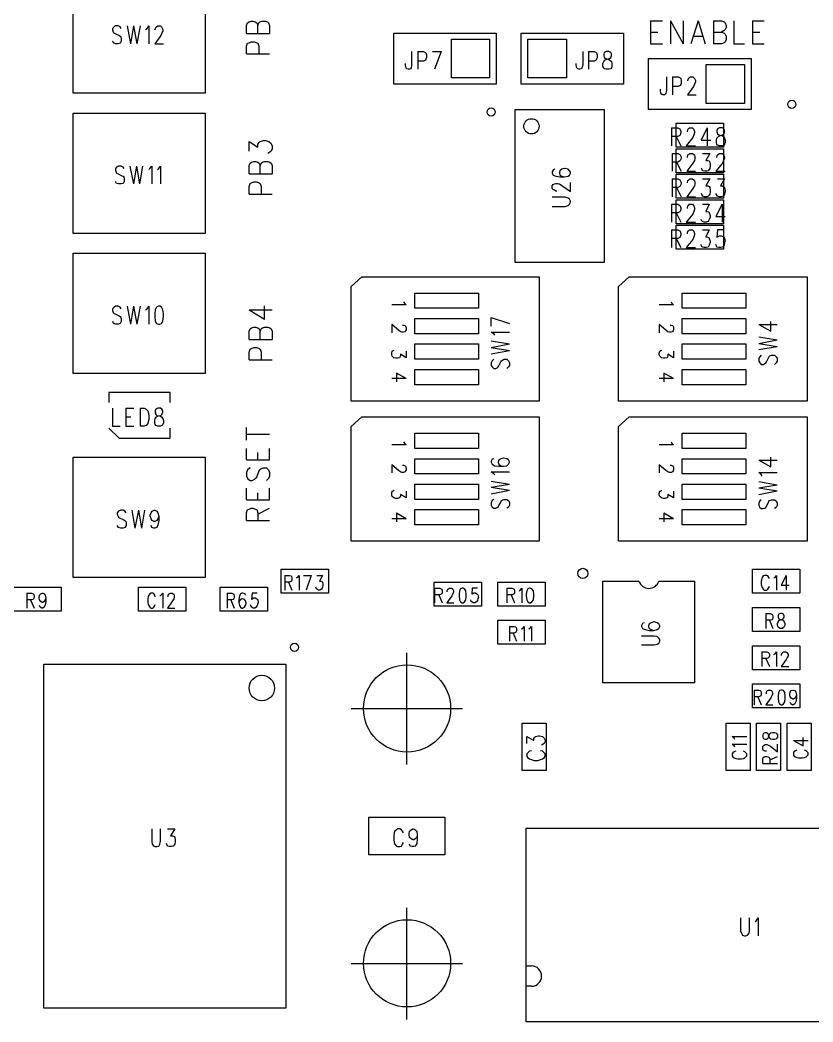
# Model space of a CAD drawing. Extents: x 11.9 to 28.1, y 10.8 to 21.2.
# Drawn here: x 19.888 to 21.444, y 17.176 to 19.142 of the extents above; entities that cross this region are included whole.
import ezdxf

# ---------------------------------------------------------------- set-up
doc = ezdxf.new("R2010")
doc.units = 0
doc.header["$MEASUREMENT"] = 0
doc.layers.add('LAYNR1', color=2, linetype='Continuous')

msp = doc.modelspace()

# ---------------------------------------------------------------- linework, layer by layer
at = {"layer": 'LAYNR1', "color": 7}
for points in [[(19.993, 18.998), (19.993, 19.234)], [(20.252, 19.234), (20.252, 18.998)], [(20.087, 19.125), (20.085, 19.128), (20.081, 19.13), (20.076, 19.13), (20.073, 19.128), (20.07, 19.125), (20.07, 19.122), (20.071, 19.118), (20.073, 19.116), (20.075, 19.115), (20.083, 19.111), (20.085, 19.11), (20.086, 19.108), (20.087, 19.105), (20.087, 19.1), (20.085, 19.096), (20.081, 19.095), (20.076, 19.095), (20.073, 19.096), (20.07, 19.1)], [(20.099, 19.13), (20.105, 19.095)], [(20.111, 19.13), (20.105, 19.095)], [(20.111, 19.13), (20.118, 19.095)], [(20.124, 19.13), (20.118, 19.095)], [(20.135, 19.123), (20.138, 19.125), (20.141, 19.13), (20.141, 19.095)], [(20.154, 19.122), (20.154, 19.123), (20.155, 19.127), (20.156, 19.128), (20.159, 19.13), (20.164, 19.13), (20.166, 19.128), (20.167, 19.127), (20.169, 19.123), (20.169, 19.12), (20.167, 19.116), (20.165, 19.111), (20.153, 19.095), (20.17, 19.095)], [(20.333, 19.131), (20.335, 19.136)], [(20.333, 19.115), (20.333, 19.131)], [(20.335, 19.136), (20.338, 19.138)], [(20.338, 19.138), (20.342, 19.139)], [(20.342, 19.139), (20.346, 19.139)], [(20.346, 19.139), (20.35, 19.138)], [(20.35, 19.138), (20.353, 19.136)], [(20.353, 19.136), (20.355, 19.131)], [(20.355, 19.131), (20.357, 19.136)], [(20.355, 19.115), (20.355, 19.131)], [(20.357, 19.136), (20.359, 19.138)], [(20.359, 19.138), (20.363, 19.139)], [(20.363, 19.139), (20.37, 19.139)], [(20.37, 19.139), (20.374, 19.138)], [(20.374, 19.138), (20.376, 19.136)], [(20.376, 19.136), (20.378, 19.131)], [(20.378, 19.131), (20.378, 19.115)], [(21.126, 19.14), (21.126, 19.095)], [(21.126, 19.14), (21.149, 19.14)], [(21.165, 19.14), (21.165, 19.095)], [(21.165, 19.14), (21.19, 19.095)], [(21.19, 19.14), (21.19, 19.095)], [(21.219, 19.14), (21.205, 19.095)], [(21.219, 19.14), (21.233, 19.095)], [(21.249, 19.14), (21.249, 19.095)], [(21.249, 19.14), (21.265, 19.14), (21.27, 19.138), (21.272, 19.136), (21.274, 19.131), (21.274, 19.127), (21.272, 19.123), (21.27, 19.121), (21.265, 19.118)], [(21.289, 19.14), (21.289, 19.095)], [(21.326, 19.14), (21.326, 19.095)], [(21.326, 19.14), (21.349, 19.14)], [(20.333, 19.115), (20.378, 19.115)], [(20.622, 19.016), (20.622, 19.116)], [(20.622, 19.116), (20.823, 19.116)], [(20.823, 19.116), (20.823, 19.016)], [(20.872, 19.116), (21.073, 19.116)], [(20.872, 19.016), (20.872, 19.116)], [(21.073, 19.116), (21.073, 19.016)], [(21.126, 19.118), (21.14, 19.118)], [(21.211, 19.11), (21.228, 19.11)], [(21.249, 19.118), (21.265, 19.118), (21.27, 19.116), (21.272, 19.114), (21.274, 19.11), (21.274, 19.103), (21.272, 19.099), (21.27, 19.097), (21.265, 19.095)], [(21.326, 19.118), (21.34, 19.118)], [(20.333, 19.09), (20.335, 19.096)], [(20.333, 19.075), (20.333, 19.09)], [(20.335, 19.096), (20.338, 19.097)], [(20.338, 19.097), (20.342, 19.099)], [(20.342, 19.099), (20.348, 19.099)], [(20.348, 19.099), (20.353, 19.097)], [(20.353, 19.097), (20.355, 19.096)], [(20.355, 19.096), (20.357, 19.09)], [(20.357, 19.09), (20.357, 19.075)], [(20.735, 19.028), (20.735, 19.104)], [(20.735, 19.104), (20.81, 19.104)], [(20.81, 19.104), (20.81, 19.028)], [(20.885, 19.104), (20.961, 19.104)], [(20.885, 19.028), (20.885, 19.104)], [(20.961, 19.104), (20.961, 19.028)], [(21.126, 19.095), (21.149, 19.095)], [(21.265, 19.095), (21.249, 19.095)], [(21.289, 19.095), (21.31, 19.095)], [(21.326, 19.095), (21.349, 19.095)], [(20.333, 19.075), (20.378, 19.075)], [(20.657, 19.08), (20.657, 19.053), (20.656, 19.048), (20.655, 19.046), (20.653, 19.045), (20.65, 19.045), (20.647, 19.046), (20.646, 19.048), (20.645, 19.053), (20.645, 19.056)], [(20.669, 19.08), (20.669, 19.045)], [(20.669, 19.08), (20.68, 19.08), (20.684, 19.078), (20.685, 19.077), (20.686, 19.073), (20.686, 19.068), (20.685, 19.065), (20.684, 19.063), (20.68, 19.061), (20.669, 19.061)], [(20.698, 19.08), (20.715, 19.08)], [(20.715, 19.08), (20.702, 19.045)], [(20.993, 19.08), (20.993, 19.053), (20.991, 19.048), (20.99, 19.046), (20.987, 19.045), (20.985, 19.045), (20.983, 19.046), (20.981, 19.048), (20.98, 19.053), (20.98, 19.056)], [(21.004, 19.08), (21.004, 19.045)], [(21.004, 19.08), (21.015, 19.08), (21.019, 19.078), (21.02, 19.077), (21.021, 19.073), (21.021, 19.068), (21.02, 19.065), (21.019, 19.063), (21.015, 19.061), (21.004, 19.061)], [(21.122, 18.966), (21.122, 19.066)], [(21.122, 19.066), (21.323, 19.066)], [(21.323, 19.066), (21.323, 18.966)], [(21.235, 18.978), (21.235, 19.054)], [(21.235, 19.054), (21.31, 19.054)], [(21.31, 19.054), (21.31, 18.978)], [(20.81, 19.028), (20.735, 19.028)], [(20.961, 19.028), (20.885, 19.028)], [(21.157, 19.03), (21.157, 19.003), (21.156, 18.998), (21.155, 18.996), (21.153, 18.995), (21.15, 18.995), (21.147, 18.996), (21.146, 18.998), (21.145, 19.003), (21.145, 19.006)], [(21.169, 19.03), (21.169, 18.995)], [(21.169, 19.03), (21.18, 19.03), (21.184, 19.028), (21.185, 19.027), (21.186, 19.023), (21.186, 19.018), (21.185, 19.015), (21.184, 19.013), (21.18, 19.011), (21.169, 19.011)], [(21.199, 19.022), (21.199, 19.023), (21.2, 19.027), (21.201, 19.028), (21.204, 19.03), (21.209, 19.03), (21.211, 19.028), (21.212, 19.027), (21.214, 19.023), (21.214, 19.02), (21.212, 19.016), (21.21, 19.011), (21.198, 18.995), (21.215, 18.995)], [(20.823, 19.016), (20.622, 19.016)], [(21.073, 19.016), (20.872, 19.016)], [(20.252, 18.998), (19.993, 18.998)], [(21.31, 18.978), (21.235, 18.978)], [(19.993, 18.723), (19.993, 18.959)], [(19.993, 18.959), (20.252, 18.959)], [(20.252, 18.959), (20.252, 18.723)], [(20.86, 18.666), (20.86, 18.966)], [(20.86, 18.966), (21.035, 18.966)], [(21.035, 18.966), (21.035, 18.666)], [(21.323, 18.966), (21.122, 18.966)], [(21.167, 18.93), (21.167, 18.895)], [(21.167, 18.93), (21.179, 18.93), (21.183, 18.928), (21.184, 18.927), (21.185, 18.923), (21.185, 18.92), (21.184, 18.916), (21.183, 18.915), (21.179, 18.913), (21.167, 18.913)], [(21.176, 18.892), (21.176, 18.939)], [(21.176, 18.939), (21.269, 18.939)], [(21.198, 18.922), (21.198, 18.923), (21.199, 18.927), (21.2, 18.928), (21.202, 18.93), (21.208, 18.93), (21.21, 18.928), (21.211, 18.927), (21.212, 18.923), (21.212, 18.92), (21.211, 18.916), (21.209, 18.911), (21.196, 18.895), (21.214, 18.895)], [(21.237, 18.93), (21.225, 18.906), (21.244, 18.906)], [(21.237, 18.93), (21.237, 18.895)], [(21.269, 18.939), (21.269, 18.892)], [(21.176, 18.913), (21.185, 18.895)], [(20.338, 18.884), (20.338, 18.903)], [(20.338, 18.903), (20.355, 18.892)], [(20.355, 18.898), (20.358, 18.901)], [(20.355, 18.892), (20.355, 18.898)], [(20.358, 18.901), (20.36, 18.903)], [(20.36, 18.903), (20.366, 18.905)], [(20.366, 18.905), (20.371, 18.905)], [(20.371, 18.905), (20.377, 18.903)], [(20.377, 18.903), (20.381, 18.899)], [(20.381, 18.899), (20.383, 18.894)], [(20.383, 18.889), (20.381, 18.884)], [(20.383, 18.894), (20.383, 18.889)], [(21.269, 18.892), (21.176, 18.892)], [(21.176, 18.889), (21.269, 18.889)], [(21.176, 18.842), (21.176, 18.889)], [(21.269, 18.889), (21.269, 18.842)], [(20.379, 18.882), (20.375, 18.88)], [(20.381, 18.884), (20.379, 18.882)], [(21.168, 18.88), (21.168, 18.845)], [(21.168, 18.88), (21.179, 18.88)], [(21.179, 18.88), (21.183, 18.878)], [(21.183, 18.878), (21.184, 18.877)], [(21.184, 18.877), (21.186, 18.873)], [(21.186, 18.87), (21.184, 18.866)], [(21.186, 18.873), (21.186, 18.87)], [(21.198, 18.873), (21.199, 18.877)], [(21.198, 18.872), (21.198, 18.873)], [(21.199, 18.877), (21.201, 18.878)], [(21.201, 18.878), (21.203, 18.88)], [(21.203, 18.88), (21.208, 18.88)], [(21.208, 18.88), (21.211, 18.878)], [(21.211, 18.878), (21.212, 18.877)], [(21.212, 18.877), (21.213, 18.873)], [(21.213, 18.87), (21.212, 18.866)], [(21.213, 18.873), (21.213, 18.87)], [(21.228, 18.88), (21.242, 18.88)], [(21.242, 18.88), (21.234, 18.866)], [(21.256, 18.873), (21.257, 18.877)], [(21.256, 18.872), (21.256, 18.873)], [(21.257, 18.877), (21.258, 18.878)], [(21.258, 18.878), (21.261, 18.88)], [(21.261, 18.88), (21.266, 18.88)], [(21.266, 18.88), (21.268, 18.878)], [(21.268, 18.878), (21.269, 18.877)], [(21.269, 18.877), (21.271, 18.873)], [(21.271, 18.87), (21.269, 18.866)], [(21.271, 18.873), (21.271, 18.87)], [(20.078, 18.853), (20.076, 18.85)], [(20.076, 18.85), (20.076, 18.847)], [(20.082, 18.855), (20.078, 18.853)], [(20.087, 18.855), (20.082, 18.855)], [(20.091, 18.853), (20.087, 18.855)], [(20.093, 18.85), (20.091, 18.853)], [(20.104, 18.855), (20.111, 18.82)], [(20.117, 18.855), (20.111, 18.82)], [(20.117, 18.855), (20.123, 18.82)], [(20.129, 18.855), (20.123, 18.82)], [(20.141, 18.848), (20.143, 18.85)], [(20.143, 18.85), (20.147, 18.855)], [(20.147, 18.855), (20.147, 18.82)], [(20.158, 18.848), (20.161, 18.85)], [(20.161, 18.85), (20.164, 18.855)], [(20.164, 18.855), (20.164, 18.82)], [(20.338, 18.856), (20.34, 18.861)], [(20.338, 18.84), (20.338, 18.856)], [(20.34, 18.861), (20.343, 18.863)], [(20.343, 18.863), (20.347, 18.864)], [(20.347, 18.864), (20.351, 18.864)], [(20.351, 18.864), (20.355, 18.863)], [(20.355, 18.863), (20.358, 18.861)], [(20.358, 18.861), (20.36, 18.856)], [(20.36, 18.856), (20.362, 18.861)], [(20.36, 18.84), (20.36, 18.856)], [(20.362, 18.861), (20.364, 18.863)], [(20.364, 18.863), (20.368, 18.864)], [(20.368, 18.864), (20.375, 18.864)], [(20.375, 18.864), (20.379, 18.863)], [(20.379, 18.863), (20.381, 18.861)], [(20.381, 18.861), (20.383, 18.856)], [(20.383, 18.856), (20.383, 18.84)], [(20.938, 18.849), (20.935, 18.847), (20.933, 18.844), (20.933, 18.841), (20.935, 18.837), (20.94, 18.835), (20.948, 18.834), (20.957, 18.834), (20.964, 18.835), (20.967, 18.837), (20.969, 18.841), (20.969, 18.843), (20.967, 18.846), (20.964, 18.849), (20.958, 18.85), (20.957, 18.85), (20.952, 18.849), (20.948, 18.846), (20.947, 18.843), (20.947, 18.841), (20.948, 18.837), (20.952, 18.835), (20.957, 18.834)], [(21.179, 18.863), (21.168, 18.863)], [(21.177, 18.863), (21.186, 18.845)], [(21.183, 18.865), (21.179, 18.863)], [(21.184, 18.866), (21.183, 18.865)], [(21.209, 18.861), (21.197, 18.845)], [(21.212, 18.866), (21.209, 18.861)], [(21.227, 18.848), (21.226, 18.851)], [(21.234, 18.866), (21.238, 18.866)], [(21.238, 18.866), (21.241, 18.865)], [(21.242, 18.85), (21.239, 18.846)], [(21.241, 18.865), (21.242, 18.863)], [(21.242, 18.863), (21.243, 18.858)], [(21.243, 18.855), (21.242, 18.85)], [(21.243, 18.858), (21.243, 18.855)], [(21.267, 18.861), (21.254, 18.845)], [(21.269, 18.866), (21.267, 18.861)], [(20.076, 18.847), (20.077, 18.843)], [(20.077, 18.843), (20.078, 18.841)], [(20.078, 18.841), (20.081, 18.84)], [(20.081, 18.84), (20.088, 18.836)], [(20.088, 18.836), (20.091, 18.835)], [(20.091, 18.835), (20.092, 18.833)], [(20.092, 18.833), (20.093, 18.83)], [(20.093, 18.83), (20.093, 18.825)], [(20.338, 18.84), (20.383, 18.84)], [(21.168, 18.83), (21.168, 18.795)], [(21.168, 18.83), (21.179, 18.83)], [(21.269, 18.842), (21.176, 18.842)], [(21.176, 18.839), (21.269, 18.839)], [(21.176, 18.792), (21.176, 18.839)], [(21.179, 18.83), (21.183, 18.828)], [(21.197, 18.845), (21.214, 18.845)], [(21.201, 18.828), (21.203, 18.83)], [(21.203, 18.83), (21.208, 18.83)], [(21.208, 18.83), (21.211, 18.828)], [(21.228, 18.846), (21.227, 18.848)], [(21.232, 18.845), (21.228, 18.846)], [(21.228, 18.83), (21.242, 18.83)], [(21.236, 18.845), (21.232, 18.845)], [(21.242, 18.83), (21.234, 18.816)], [(21.239, 18.846), (21.236, 18.845)], [(21.254, 18.845), (21.272, 18.845)], [(21.257, 18.83), (21.271, 18.83)], [(21.271, 18.83), (21.263, 18.816)], [(21.269, 18.839), (21.269, 18.792)], [(20.078, 18.821), (20.076, 18.825)], [(20.082, 18.82), (20.078, 18.821)], [(20.087, 18.82), (20.082, 18.82)], [(20.091, 18.821), (20.087, 18.82)], [(20.093, 18.825), (20.091, 18.821)], [(20.338, 18.815), (20.34, 18.821)], [(20.338, 18.8), (20.338, 18.815)], [(20.34, 18.821), (20.343, 18.822)], [(20.343, 18.822), (20.347, 18.824)], [(20.347, 18.824), (20.353, 18.824)], [(20.353, 18.824), (20.358, 18.822)], [(20.358, 18.822), (20.36, 18.821)], [(20.36, 18.821), (20.362, 18.815)], [(20.362, 18.815), (20.362, 18.8)], [(20.942, 18.806), (20.94, 18.806), (20.937, 18.808), (20.935, 18.809), (20.933, 18.811), (20.933, 18.816), (20.935, 18.819), (20.937, 18.82), (20.94, 18.821), (20.943, 18.821), (20.947, 18.82), (20.952, 18.817), (20.969, 18.805), (20.969, 18.823)], [(21.179, 18.813), (21.168, 18.813)], [(21.177, 18.813), (21.186, 18.795)], [(21.183, 18.815), (21.179, 18.813)], [(21.183, 18.828), (21.184, 18.827)], [(21.184, 18.816), (21.183, 18.815)], [(21.184, 18.827), (21.186, 18.823)], [(21.186, 18.82), (21.184, 18.816)], [(21.186, 18.823), (21.186, 18.82)], [(21.209, 18.811), (21.197, 18.795)], [(21.198, 18.823), (21.199, 18.827)], [(21.198, 18.822), (21.198, 18.823)], [(21.199, 18.827), (21.201, 18.828)], [(21.212, 18.816), (21.209, 18.811)], [(21.211, 18.828), (21.212, 18.827)], [(21.212, 18.827), (21.213, 18.823)], [(21.213, 18.82), (21.212, 18.816)], [(21.213, 18.823), (21.213, 18.82)], [(21.234, 18.816), (21.238, 18.816)], [(21.238, 18.816), (21.241, 18.815)], [(21.241, 18.815), (21.242, 18.813)], [(21.242, 18.813), (21.243, 18.808)], [(21.263, 18.816), (21.267, 18.816)], [(21.267, 18.816), (21.269, 18.815)], [(21.269, 18.815), (21.271, 18.813)], [(21.271, 18.813), (21.272, 18.808)], [(20.338, 18.8), (20.383, 18.8)], [(20.933, 18.776), (20.958, 18.776), (20.964, 18.778), (20.967, 18.78), (20.969, 18.784), (20.969, 18.786), (20.967, 18.79), (20.964, 18.792), (20.958, 18.794), (20.933, 18.794)], [(21.269, 18.792), (21.176, 18.792)], [(21.197, 18.795), (21.214, 18.795)], [(21.227, 18.798), (21.226, 18.801)], [(21.228, 18.796), (21.227, 18.798)], [(21.232, 18.795), (21.228, 18.796)], [(21.236, 18.795), (21.232, 18.795)], [(21.239, 18.796), (21.236, 18.795)], [(21.242, 18.8), (21.239, 18.796)], [(21.243, 18.805), (21.242, 18.8)], [(21.243, 18.808), (21.243, 18.805)], [(21.256, 18.798), (21.254, 18.801)], [(21.257, 18.796), (21.256, 18.798)], [(21.261, 18.795), (21.257, 18.796)], [(21.264, 18.795), (21.261, 18.795)], [(21.268, 18.796), (21.264, 18.795)], [(21.271, 18.8), (21.268, 18.796)], [(21.272, 18.805), (21.271, 18.8)], [(21.272, 18.808), (21.272, 18.805)], [(21.167, 18.78), (21.167, 18.745)], [(21.167, 18.78), (21.179, 18.78), (21.183, 18.778), (21.184, 18.777), (21.185, 18.773), (21.185, 18.77), (21.184, 18.766), (21.183, 18.765), (21.179, 18.763), (21.167, 18.763)], [(21.176, 18.789), (21.269, 18.789)], [(21.176, 18.742), (21.176, 18.789)], [(21.198, 18.772), (21.198, 18.773), (21.199, 18.777), (21.2, 18.778), (21.202, 18.78), (21.208, 18.78), (21.21, 18.778), (21.211, 18.777), (21.212, 18.773), (21.212, 18.77), (21.211, 18.766), (21.209, 18.761), (21.196, 18.745), (21.214, 18.745)], [(21.228, 18.78), (21.241, 18.78), (21.234, 18.766), (21.237, 18.766), (21.24, 18.765), (21.241, 18.763), (21.243, 18.758), (21.243, 18.755), (21.241, 18.75), (21.239, 18.746), (21.235, 18.745), (21.231, 18.745), (21.228, 18.746), (21.226, 18.748), (21.225, 18.751)], [(21.266, 18.78), (21.254, 18.756), (21.272, 18.756)], [(21.266, 18.78), (21.266, 18.745)], [(21.269, 18.789), (21.269, 18.742)], [(21.176, 18.763), (21.185, 18.745)], [(21.269, 18.742), (21.176, 18.742)], [(21.176, 18.739), (21.269, 18.739)], [(21.176, 18.692), (21.176, 18.739)], [(21.269, 18.739), (21.269, 18.692)], [(20.252, 18.723), (19.993, 18.723)], [(21.167, 18.73), (21.167, 18.695)], [(21.167, 18.73), (21.179, 18.73), (21.183, 18.728), (21.184, 18.727), (21.185, 18.723), (21.185, 18.72), (21.184, 18.716), (21.183, 18.715), (21.179, 18.713), (21.167, 18.713)], [(21.176, 18.713), (21.185, 18.695)], [(21.198, 18.722), (21.198, 18.723), (21.199, 18.727), (21.2, 18.728), (21.202, 18.73), (21.208, 18.73), (21.21, 18.728), (21.211, 18.727), (21.212, 18.723), (21.212, 18.72), (21.211, 18.716), (21.209, 18.711), (21.196, 18.695), (21.214, 18.695)], [(21.228, 18.73), (21.241, 18.73), (21.234, 18.716), (21.237, 18.716), (21.24, 18.715), (21.241, 18.713), (21.243, 18.708), (21.243, 18.705), (21.241, 18.7), (21.239, 18.696), (21.235, 18.695), (21.231, 18.695), (21.228, 18.696), (21.226, 18.698), (21.225, 18.701)], [(21.27, 18.73), (21.257, 18.73), (21.256, 18.715), (21.257, 18.716), (21.261, 18.718), (21.265, 18.718), (21.269, 18.716), (21.271, 18.713), (21.272, 18.708), (21.271, 18.705), (21.27, 18.7), (21.267, 18.696), (21.264, 18.695), (21.26, 18.695), (21.256, 18.696), (21.255, 18.698), (21.254, 18.701)], [(21.269, 18.692), (21.176, 18.692)], [(19.993, 18.448), (19.993, 18.684)], [(19.993, 18.684), (20.252, 18.684)], [(20.252, 18.684), (20.252, 18.448)], [(21.035, 18.666), (20.86, 18.666)], [(20.538, 18.619), (20.559, 18.638)], [(20.559, 18.638), (20.907, 18.638)], [(20.907, 18.638), (20.907, 18.394)], [(21.063, 18.619), (21.084, 18.638)], [(21.084, 18.638), (21.433, 18.638)], [(21.433, 18.638), (21.433, 18.394)], [(20.538, 18.394), (20.538, 18.619)], [(21.063, 18.394), (21.063, 18.619)], [(20.663, 18.576), (20.663, 18.606)], [(20.663, 18.606), (20.788, 18.606)], [(20.788, 18.606), (20.788, 18.576)], [(21.188, 18.576), (21.188, 18.606)], [(21.188, 18.606), (21.313, 18.606)], [(21.313, 18.606), (21.313, 18.576)], [(20.087, 18.575), (20.085, 18.578), (20.081, 18.58), (20.076, 18.58), (20.073, 18.578), (20.07, 18.575), (20.07, 18.572), (20.071, 18.568), (20.073, 18.566), (20.075, 18.565), (20.083, 18.561), (20.085, 18.56), (20.086, 18.558), (20.087, 18.555), (20.087, 18.55), (20.085, 18.546), (20.081, 18.545), (20.076, 18.545), (20.073, 18.546), (20.07, 18.55)], [(20.099, 18.58), (20.105, 18.545)], [(20.111, 18.58), (20.105, 18.545)], [(20.111, 18.58), (20.118, 18.545)], [(20.124, 18.58), (20.118, 18.545)], [(20.135, 18.573), (20.138, 18.575), (20.141, 18.58), (20.141, 18.545)], [(20.368, 18.555), (20.368, 18.581)], [(20.641, 18.589), (20.642, 18.587), (20.646, 18.583), (20.618, 18.583)], [(20.788, 18.576), (20.663, 18.576)], [(21.166, 18.589), (21.167, 18.587), (21.171, 18.583), (21.143, 18.583)], [(21.313, 18.576), (21.188, 18.576)], [(20.338, 18.573), (20.368, 18.555)], [(20.338, 18.573), (20.383, 18.573)], [(20.663, 18.526), (20.663, 18.556)], [(20.663, 18.556), (20.788, 18.556)], [(20.788, 18.556), (20.788, 18.526)], [(20.813, 18.558), (20.849, 18.546)], [(20.813, 18.541), (20.813, 18.558)], [(21.188, 18.526), (21.188, 18.556)], [(21.188, 18.556), (21.313, 18.556)], [(21.313, 18.556), (21.313, 18.526)], [(20.338, 18.531), (20.34, 18.536)], [(20.34, 18.536), (20.343, 18.538)], [(20.343, 18.538), (20.347, 18.539)], [(20.347, 18.539), (20.351, 18.539)], [(20.351, 18.539), (20.355, 18.538)], [(20.355, 18.538), (20.358, 18.536)], [(20.358, 18.536), (20.36, 18.531)], [(20.36, 18.531), (20.362, 18.536)], [(20.362, 18.536), (20.364, 18.538)], [(20.364, 18.538), (20.368, 18.539)], [(20.368, 18.539), (20.375, 18.539)], [(20.375, 18.539), (20.379, 18.538)], [(20.379, 18.538), (20.381, 18.536)], [(20.381, 18.536), (20.383, 18.531)], [(20.645, 18.532), (20.644, 18.53), (20.641, 18.529), (20.638, 18.529), (20.635, 18.53), (20.631, 18.533), (20.618, 18.544)], [(20.618, 18.544), (20.618, 18.528)], [(20.639, 18.543), (20.641, 18.543), (20.644, 18.542), (20.645, 18.541)], [(20.645, 18.541), (20.646, 18.538), (20.646, 18.534), (20.645, 18.532)], [(21.17, 18.532), (21.169, 18.53), (21.166, 18.529), (21.163, 18.529), (21.16, 18.53), (21.156, 18.533), (21.143, 18.544)], [(21.143, 18.544), (21.143, 18.528)], [(21.164, 18.543), (21.166, 18.543), (21.169, 18.542), (21.17, 18.541)], [(21.17, 18.541), (21.171, 18.538), (21.171, 18.534), (21.17, 18.532)], [(21.338, 18.544), (21.362, 18.531), (21.362, 18.55)], [(21.338, 18.544), (21.374, 18.544)], [(20.338, 18.515), (20.338, 18.531)], [(20.36, 18.515), (20.36, 18.531)], [(20.383, 18.531), (20.383, 18.515)], [(20.788, 18.526), (20.663, 18.526)], [(20.82, 18.523), (20.818, 18.526), (20.813, 18.529), (20.849, 18.529)], [(21.313, 18.526), (21.188, 18.526)], [(21.338, 18.52), (21.374, 18.514)], [(20.338, 18.515), (20.383, 18.515)], [(20.338, 18.49), (20.34, 18.496)], [(20.34, 18.496), (20.343, 18.497)], [(20.343, 18.497), (20.347, 18.499)], [(20.347, 18.499), (20.353, 18.499)], [(20.353, 18.499), (20.358, 18.497)], [(20.358, 18.497), (20.36, 18.496)], [(20.36, 18.496), (20.362, 18.49)], [(20.663, 18.476), (20.663, 18.506)], [(20.663, 18.506), (20.788, 18.506)], [(20.788, 18.506), (20.788, 18.476)], [(20.813, 18.512), (20.849, 18.506)], [(20.813, 18.499), (20.849, 18.506)], [(20.813, 18.499), (20.849, 18.493)], [(21.188, 18.476), (21.188, 18.506)], [(21.188, 18.506), (21.313, 18.506)], [(21.313, 18.506), (21.313, 18.476)], [(21.338, 18.507), (21.374, 18.514)], [(21.338, 18.507), (21.374, 18.501)], [(21.338, 18.495), (21.374, 18.501)], [(20.338, 18.475), (20.338, 18.49)], [(20.362, 18.49), (20.362, 18.475)], [(20.619, 18.482), (20.618, 18.485), (20.618, 18.488), (20.619, 18.492), (20.621, 18.493), (20.623, 18.494)], [(20.634, 18.48), (20.633, 18.479), (20.629, 18.478), (20.626, 18.478), (20.622, 18.479), (20.619, 18.482)], [(20.646, 18.492), (20.646, 18.479), (20.635, 18.486), (20.635, 18.483), (20.634, 18.48)], [(20.788, 18.476), (20.663, 18.476)], [(20.813, 18.487), (20.849, 18.493)], [(20.818, 18.476), (20.815, 18.473), (20.813, 18.469), (20.813, 18.464), (20.815, 18.461), (20.818, 18.458), (20.822, 18.458), (20.825, 18.459), (20.827, 18.461), (20.828, 18.463), (20.832, 18.471), (20.833, 18.473), (20.835, 18.474), (20.838, 18.476), (20.844, 18.476), (20.847, 18.473), (20.849, 18.469), (20.849, 18.464), (20.847, 18.461), (20.844, 18.458)], [(21.144, 18.482), (21.143, 18.485), (21.143, 18.488), (21.144, 18.492), (21.146, 18.493), (21.148, 18.494)], [(21.159, 18.48), (21.158, 18.479), (21.154, 18.478), (21.151, 18.478), (21.147, 18.479), (21.144, 18.482)], [(21.171, 18.492), (21.171, 18.479), (21.16, 18.486), (21.16, 18.483), (21.159, 18.48)], [(21.313, 18.476), (21.188, 18.476)], [(21.343, 18.484), (21.34, 18.481), (21.338, 18.478), (21.338, 18.472), (21.34, 18.469), (21.343, 18.466), (21.347, 18.466), (21.35, 18.468), (21.352, 18.469), (21.353, 18.471), (21.357, 18.479), (21.358, 18.481), (21.36, 18.483), (21.363, 18.484), (21.369, 18.484), (21.372, 18.481), (21.374, 18.478), (21.374, 18.472), (21.372, 18.469), (21.369, 18.466)], [(20.338, 18.475), (20.383, 18.475)], [(20.252, 18.448), (19.993, 18.448)], [(20.646, 18.438), (20.618, 18.438)], [(20.646, 18.438), (20.627, 18.449)], [(20.627, 18.449), (20.627, 18.432)], [(20.663, 18.426), (20.663, 18.456)], [(20.663, 18.456), (20.788, 18.456)], [(20.788, 18.456), (20.788, 18.426)], [(21.171, 18.438), (21.143, 18.438)], [(21.171, 18.438), (21.152, 18.449)], [(21.152, 18.449), (21.152, 18.432)], [(21.188, 18.426), (21.188, 18.456)], [(21.188, 18.456), (21.313, 18.456)], [(21.313, 18.456), (21.313, 18.426)], [(20.788, 18.426), (20.663, 18.426)], [(21.313, 18.426), (21.188, 18.426)], [(20.183, 18.411), (20.063, 18.411)], [(20.063, 18.411), (20.063, 18.391)], [(20.183, 18.391), (20.183, 18.411)], [(20.07, 18.38), (20.07, 18.345), (20.085, 18.345)], [(20.096, 18.38), (20.096, 18.345)], [(20.096, 18.38), (20.112, 18.38)], [(20.124, 18.38), (20.124, 18.345)], [(20.124, 18.38), (20.132, 18.38), (20.136, 18.378), (20.139, 18.375), (20.14, 18.372), (20.141, 18.366), (20.141, 18.358), (20.14, 18.353), (20.139, 18.35), (20.136, 18.346), (20.132, 18.345), (20.124, 18.345)], [(20.907, 18.394), (20.538, 18.394)], [(21.433, 18.394), (21.063, 18.394)], [(20.096, 18.363), (20.106, 18.363)], [(20.538, 18.344), (20.559, 18.363)], [(20.559, 18.363), (20.907, 18.363)], [(20.907, 18.363), (20.907, 18.119)], [(21.063, 18.344), (21.084, 18.363)], [(21.084, 18.363), (21.433, 18.363)], [(21.433, 18.363), (21.433, 18.119)], [(20.063, 18.341), (20.083, 18.321)], [(20.096, 18.345), (20.112, 18.345)], [(20.183, 18.321), (20.183, 18.341)], [(20.333, 18.317), (20.333, 18.342)], [(20.538, 18.119), (20.538, 18.344)], [(21.063, 18.119), (21.063, 18.344)], [(20.083, 18.321), (20.183, 18.321)], [(20.333, 18.329), (20.378, 18.329)], [(20.663, 18.301), (20.663, 18.331)], [(20.663, 18.331), (20.788, 18.331)], [(20.788, 18.331), (20.788, 18.301)], [(21.188, 18.301), (21.188, 18.331)], [(21.188, 18.331), (21.313, 18.331)], [(21.313, 18.331), (21.313, 18.301)], [(20.333, 18.279), (20.333, 18.301)], [(20.378, 18.279), (20.378, 18.301)], [(20.641, 18.314), (20.642, 18.312), (20.646, 18.308), (20.618, 18.308)], [(20.788, 18.301), (20.663, 18.301)], [(21.166, 18.314), (21.167, 18.312), (21.171, 18.308), (21.143, 18.308)], [(21.313, 18.301), (21.188, 18.301)], [(19.993, 18.284), (20.252, 18.284)], [(19.993, 18.048), (19.993, 18.284)], [(20.252, 18.284), (20.252, 18.048)], [(20.355, 18.279), (20.355, 18.293)], [(20.663, 18.251), (20.663, 18.281)], [(20.663, 18.281), (20.788, 18.281)], [(20.788, 18.281), (20.788, 18.251)], [(20.818, 18.281), (20.815, 18.28), (20.813, 18.276), (20.813, 18.274), (20.815, 18.27), (20.82, 18.267), (20.828, 18.266), (20.837, 18.266), (20.844, 18.267), (20.847, 18.27), (20.849, 18.274), (20.849, 18.275), (20.847, 18.279), (20.844, 18.281), (20.838, 18.282), (20.837, 18.282), (20.832, 18.281), (20.828, 18.279), (20.827, 18.275), (20.827, 18.274), (20.828, 18.27), (20.832, 18.267), (20.837, 18.266)], [(21.188, 18.251), (21.188, 18.281)], [(21.188, 18.281), (21.313, 18.281)], [(21.313, 18.281), (21.313, 18.251)], [(21.338, 18.278), (21.362, 18.265), (21.362, 18.284)], [(20.333, 18.279), (20.378, 18.279)], [(20.34, 18.263), (20.335, 18.259)], [(20.359, 18.259), (20.361, 18.261)], [(20.361, 18.261), (20.366, 18.263)], [(20.366, 18.263), (20.372, 18.263)], [(20.372, 18.263), (20.376, 18.259)], [(20.645, 18.257), (20.644, 18.255), (20.641, 18.254), (20.638, 18.254), (20.635, 18.255), (20.631, 18.258), (20.618, 18.269)], [(20.618, 18.269), (20.618, 18.253)], [(20.639, 18.268), (20.641, 18.268), (20.644, 18.267), (20.645, 18.266)], [(20.645, 18.266), (20.646, 18.263), (20.646, 18.259), (20.645, 18.257)], [(21.17, 18.257), (21.169, 18.255), (21.166, 18.254), (21.163, 18.254), (21.16, 18.255), (21.156, 18.258), (21.143, 18.269)], [(21.143, 18.269), (21.143, 18.253)], [(21.164, 18.268), (21.166, 18.268), (21.169, 18.267), (21.17, 18.266)], [(21.17, 18.266), (21.171, 18.263), (21.171, 18.259), (21.17, 18.257)], [(21.338, 18.278), (21.374, 18.278)], [(20.335, 18.259), (20.333, 18.254)], [(20.333, 18.254), (20.333, 18.247)], [(20.333, 18.247), (20.335, 18.242)], [(20.335, 18.242), (20.34, 18.238)], [(20.344, 18.238), (20.348, 18.24)], [(20.348, 18.24), (20.35, 18.242)], [(20.35, 18.242), (20.353, 18.245)], [(20.353, 18.245), (20.357, 18.256)], [(20.357, 18.256), (20.359, 18.259)], [(20.376, 18.242), (20.372, 18.238)], [(20.376, 18.259), (20.378, 18.254)], [(20.378, 18.247), (20.376, 18.242)], [(20.378, 18.254), (20.378, 18.247)], [(20.788, 18.251), (20.663, 18.251)], [(20.82, 18.249), (20.818, 18.251), (20.813, 18.255), (20.849, 18.255)], [(21.313, 18.251), (21.188, 18.251)], [(21.345, 18.247), (21.343, 18.25), (21.338, 18.254), (21.374, 18.254)], [(20.333, 18.2), (20.333, 18.223)], [(20.34, 18.238), (20.344, 18.238)], [(20.378, 18.2), (20.378, 18.223)], [(20.663, 18.201), (20.663, 18.231)], [(20.663, 18.231), (20.788, 18.231)], [(20.788, 18.231), (20.788, 18.201)], [(20.813, 18.237), (20.849, 18.231)], [(20.813, 18.225), (20.849, 18.231)], [(20.813, 18.225), (20.849, 18.219)], [(21.188, 18.201), (21.188, 18.231)], [(21.188, 18.231), (21.313, 18.231)], [(21.313, 18.231), (21.313, 18.201)], [(21.338, 18.236), (21.374, 18.23)], [(21.338, 18.224), (21.374, 18.23)], [(21.338, 18.224), (21.374, 18.218)], [(20.355, 18.2), (20.355, 18.214)], [(20.619, 18.207), (20.618, 18.21), (20.618, 18.213), (20.619, 18.217), (20.621, 18.218), (20.623, 18.219)], [(20.634, 18.205), (20.633, 18.204), (20.629, 18.203), (20.626, 18.203), (20.622, 18.204), (20.619, 18.207)], [(20.646, 18.217), (20.646, 18.204), (20.635, 18.211), (20.635, 18.208), (20.634, 18.205)], [(20.788, 18.201), (20.663, 18.201)], [(20.813, 18.212), (20.849, 18.219)], [(20.818, 18.201), (20.815, 18.199), (20.813, 18.195), (20.813, 18.19), (20.815, 18.186), (20.818, 18.184), (20.822, 18.184), (20.825, 18.185), (20.827, 18.186), (20.828, 18.189), (20.832, 18.196), (20.833, 18.199), (20.835, 18.2), (20.838, 18.201), (20.844, 18.201), (20.847, 18.199), (20.849, 18.195), (20.849, 18.19), (20.847, 18.186), (20.844, 18.184)], [(21.144, 18.207), (21.143, 18.21), (21.143, 18.213), (21.144, 18.217), (21.146, 18.218), (21.148, 18.219)], [(21.159, 18.205), (21.158, 18.204), (21.154, 18.203), (21.151, 18.203), (21.147, 18.204), (21.144, 18.207)], [(21.171, 18.217), (21.171, 18.204), (21.16, 18.211), (21.16, 18.208), (21.159, 18.205)], [(21.313, 18.201), (21.188, 18.201)], [(21.338, 18.211), (21.374, 18.218)], [(20.333, 18.2), (20.378, 18.2)], [(20.333, 18.175), (20.335, 18.181)], [(20.335, 18.181), (20.338, 18.182)], [(20.338, 18.182), (20.342, 18.184)], [(20.342, 18.184), (20.346, 18.184)], [(20.346, 18.184), (20.35, 18.182)], [(20.35, 18.182), (20.353, 18.181)], [(20.353, 18.181), (20.355, 18.175)], [(20.355, 18.172), (20.378, 18.184)], [(20.663, 18.151), (20.663, 18.181)], [(20.663, 18.181), (20.788, 18.181)], [(20.788, 18.181), (20.788, 18.151)], [(21.188, 18.151), (21.188, 18.181)], [(21.188, 18.181), (21.313, 18.181)], [(21.313, 18.181), (21.313, 18.151)], [(21.343, 18.2), (21.34, 18.198), (21.338, 18.194), (21.338, 18.189), (21.34, 18.185), (21.343, 18.183), (21.347, 18.183), (21.35, 18.184), (21.352, 18.185), (21.353, 18.188), (21.357, 18.195), (21.358, 18.198), (21.36, 18.199), (21.363, 18.2), (21.369, 18.2), (21.372, 18.198), (21.374, 18.194), (21.374, 18.189), (21.372, 18.185), (21.369, 18.183)], [(20.082, 18.178), (20.079, 18.175)], [(20.079, 18.175), (20.079, 18.172)], [(20.079, 18.172), (20.081, 18.168)], [(20.081, 18.168), (20.082, 18.166)], [(20.086, 18.18), (20.082, 18.178)], [(20.082, 18.166), (20.084, 18.165)], [(20.084, 18.165), (20.092, 18.161)], [(20.091, 18.18), (20.086, 18.18)], [(20.094, 18.178), (20.091, 18.18)], [(20.097, 18.175), (20.094, 18.178)], [(20.108, 18.18), (20.114, 18.145)], [(20.121, 18.18), (20.114, 18.145)], [(20.121, 18.18), (20.127, 18.145)], [(20.133, 18.18), (20.127, 18.145)], [(20.144, 18.17), (20.146, 18.175)], [(20.144, 18.168), (20.144, 18.17)], [(20.146, 18.163), (20.144, 18.168)], [(20.146, 18.175), (20.148, 18.178)], [(20.148, 18.16), (20.146, 18.163)], [(20.148, 18.178), (20.152, 18.18)], [(20.152, 18.18), (20.153, 18.18)], [(20.153, 18.18), (20.157, 18.178)], [(20.157, 18.178), (20.159, 18.175)], [(20.159, 18.163), (20.157, 18.16)], [(20.159, 18.175), (20.161, 18.168)], [(20.161, 18.168), (20.159, 18.163)], [(20.161, 18.168), (20.161, 18.16)], [(20.333, 18.16), (20.333, 18.175)], [(20.355, 18.175), (20.355, 18.16)], [(20.646, 18.163), (20.618, 18.163)], [(20.646, 18.163), (20.627, 18.174)], [(20.627, 18.174), (20.627, 18.157)], [(21.171, 18.163), (21.143, 18.163)], [(21.171, 18.163), (21.152, 18.174)], [(21.152, 18.174), (21.152, 18.157)], [(20.082, 18.146), (20.079, 18.15)], [(20.086, 18.145), (20.082, 18.146)], [(20.091, 18.145), (20.086, 18.145)], [(20.094, 18.146), (20.091, 18.145)], [(20.092, 18.161), (20.094, 18.16)], [(20.094, 18.16), (20.096, 18.158)], [(20.097, 18.15), (20.094, 18.146)], [(20.096, 18.158), (20.097, 18.155)], [(20.097, 18.155), (20.097, 18.15)], [(20.147, 18.146), (20.146, 18.15)], [(20.151, 18.145), (20.147, 18.146)], [(20.152, 18.158), (20.148, 18.16)], [(20.153, 18.145), (20.151, 18.145)], [(20.153, 18.158), (20.152, 18.158)], [(20.157, 18.16), (20.153, 18.158)], [(20.157, 18.146), (20.153, 18.145)], [(20.159, 18.151), (20.157, 18.146)], [(20.161, 18.16), (20.159, 18.151)], [(20.333, 18.16), (20.378, 18.16)], [(20.788, 18.151), (20.663, 18.151)], [(21.313, 18.151), (21.188, 18.151)], [(20.907, 18.119), (20.538, 18.119)], [(21.433, 18.119), (21.063, 18.119)], [(20.401, 18.017), (20.401, 18.064)], [(20.401, 18.064), (20.494, 18.064)], [(20.494, 18.064), (20.494, 18.017)], [(21.326, 18.064), (21.419, 18.064)], [(21.326, 18.017), (21.326, 18.064)], [(21.419, 18.064), (21.419, 18.017)], [(20.252, 18.048), (19.993, 18.048)], [(20.408, 18.052), (20.408, 18.023)], [(20.408, 18.052), (20.417, 18.052), (20.42, 18.051), (20.421, 18.05), (20.422, 18.047), (20.422, 18.044), (20.421, 18.041), (20.42, 18.04), (20.417, 18.039), (20.408, 18.039)], [(20.431, 18.047), (20.433, 18.048), (20.436, 18.052), (20.436, 18.023)], [(20.445, 18.052), (20.46, 18.052)], [(20.46, 18.052), (20.45, 18.023)], [(20.471, 18.052), (20.482, 18.052), (20.476, 18.041), (20.479, 18.041), (20.481, 18.04), (20.482, 18.039), (20.483, 18.034), (20.483, 18.032), (20.482, 18.028), (20.48, 18.025), (20.477, 18.023), (20.474, 18.023), (20.471, 18.025), (20.47, 18.026), (20.469, 18.029)], [(21.344, 18.045), (21.343, 18.041), (21.343, 18.034), (21.344, 18.03)], [(21.356, 18.051), (21.354, 18.052), (21.349, 18.052), (21.347, 18.051), (21.345, 18.048), (21.344, 18.045)], [(21.359, 18.045), (21.358, 18.048), (21.356, 18.051)], [(21.368, 18.047), (21.37, 18.048), (21.373, 18.052), (21.373, 18.023)], [(21.392, 18.052), (21.382, 18.033), (21.398, 18.033)], [(21.392, 18.052), (21.392, 18.023)], [(19.876, 18.029), (19.969, 18.029)], [(19.969, 18.029), (19.969, 17.982)], [(20.121, 17.982), (20.121, 18.029)], [(20.121, 18.029), (20.214, 18.029)], [(20.214, 18.029), (20.214, 17.982)], [(20.281, 17.982), (20.281, 18.029)], [(20.281, 18.029), (20.374, 18.029)], [(20.374, 18.029), (20.374, 17.982)], [(20.415, 18.039), (20.422, 18.023)], [(20.701, 18.039), (20.794, 18.039)], [(20.701, 17.992), (20.701, 18.039)], [(20.702, 18.027), (20.702, 17.998)], [(20.702, 18.027), (20.712, 18.027), (20.715, 18.026), (20.716, 18.025), (20.717, 18.022), (20.717, 18.019), (20.716, 18.016), (20.715, 18.015), (20.712, 18.014), (20.702, 18.014)], [(20.727, 18.02), (20.727, 18.022), (20.728, 18.025), (20.729, 18.026), (20.731, 18.027), (20.735, 18.027), (20.737, 18.026), (20.738, 18.025), (20.739, 18.022), (20.739, 18.019), (20.738, 18.016), (20.736, 18.012), (20.726, 17.998), (20.74, 17.998)], [(20.786, 18.027), (20.776, 18.027), (20.775, 18.015), (20.776, 18.016), (20.779, 18.018), (20.782, 18.018), (20.785, 18.016), (20.787, 18.014), (20.788, 18.009), (20.787, 18.007), (20.786, 18.003), (20.784, 18), (20.781, 17.998), (20.778, 17.998), (20.775, 18), (20.774, 18.001), (20.773, 18.004)], [(20.794, 18.039), (20.794, 17.992)], [(20.826, 18.039), (20.919, 18.039)], [(20.826, 17.992), (20.826, 18.039)], [(20.844, 18.027), (20.844, 17.998)], [(20.844, 18.027), (20.854, 18.027), (20.857, 18.026), (20.858, 18.025), (20.859, 18.022), (20.859, 18.019), (20.858, 18.016), (20.857, 18.015), (20.854, 18.014), (20.844, 18.014)], [(20.868, 18.022), (20.87, 18.023), (20.873, 18.027), (20.873, 17.998)], [(20.919, 18.039), (20.919, 17.992)], [(21.032, 17.841), (21.032, 18.041)], [(21.032, 18.041), (21.103, 18.041)], [(21.142, 18.041), (21.212, 18.041)], [(21.212, 18.041), (21.212, 17.841)], [(21.344, 18.03), (21.345, 18.028), (21.347, 18.025), (21.349, 18.023), (21.354, 18.023), (21.356, 18.025)], [(21.356, 18.025), (21.358, 18.028), (21.359, 18.03)], [(19.902, 18.017), (19.902, 17.988)], [(19.902, 18.017), (19.911, 18.017), (19.914, 18.016), (19.915, 18.015), (19.916, 18.012), (19.916, 18.009), (19.915, 18.006), (19.914, 18.005), (19.911, 18.004), (19.902, 18.004)], [(19.909, 18.004), (19.916, 17.988)], [(19.939, 18.008), (19.938, 18.004), (19.936, 18.001), (19.933, 17.999), (19.932, 17.999), (19.929, 18.001), (19.927, 18.004), (19.926, 18.008), (19.926, 18.009), (19.927, 18.013), (19.929, 18.016), (19.932, 18.017), (19.933, 18.017), (19.936, 18.016), (19.938, 18.013), (19.939, 18.008), (19.939, 18.001), (19.938, 17.994), (19.936, 17.99), (19.933, 17.988), (19.931, 17.988), (19.928, 17.99), (19.927, 17.993)], [(20.154, 18.01), (20.153, 18.013), (20.151, 18.016), (20.149, 18.017), (20.145, 18.017), (20.143, 18.016), (20.141, 18.013), (20.14, 18.01), (20.139, 18.006), (20.139, 17.999), (20.14, 17.995), (20.141, 17.993), (20.143, 17.99), (20.145, 17.988), (20.149, 17.988), (20.151, 17.99), (20.153, 17.993), (20.154, 17.995)], [(20.163, 18.012), (20.165, 18.013), (20.169, 18.017), (20.169, 17.988)], [(20.179, 18.01), (20.179, 18.012), (20.18, 18.015), (20.181, 18.016), (20.183, 18.017), (20.187, 18.017), (20.189, 18.016), (20.19, 18.015), (20.191, 18.012), (20.191, 18.009), (20.19, 18.006), (20.188, 18.002), (20.178, 17.988), (20.192, 17.988)], [(20.295, 18.017), (20.295, 17.988)], [(20.295, 18.017), (20.304, 18.017), (20.307, 18.016), (20.308, 18.015), (20.309, 18.012), (20.309, 18.009), (20.308, 18.006), (20.307, 18.005), (20.304, 18.004), (20.295, 18.004)], [(20.302, 18.004), (20.309, 17.988)], [(20.331, 18.013), (20.33, 18.016), (20.326, 18.017), (20.324, 18.017), (20.321, 18.016), (20.319, 18.012), (20.318, 18.005), (20.318, 17.998), (20.319, 17.993), (20.321, 17.99), (20.324, 17.988), (20.325, 17.988), (20.329, 17.99), (20.331, 17.993), (20.332, 17.997), (20.332, 17.998), (20.331, 18.002), (20.329, 18.005), (20.325, 18.006), (20.324, 18.006), (20.321, 18.005), (20.319, 18.002), (20.318, 17.998)], [(20.354, 18.017), (20.344, 18.017), (20.343, 18.005), (20.344, 18.006), (20.347, 18.008), (20.35, 18.008), (20.353, 18.006), (20.355, 18.004), (20.356, 17.999), (20.355, 17.997), (20.354, 17.993), (20.352, 17.99), (20.349, 17.988), (20.346, 17.988), (20.343, 17.99), (20.342, 17.991), (20.341, 17.994)], [(20.494, 18.017), (20.401, 18.017)], [(20.71, 18.014), (20.717, 17.998)], [(20.852, 18.014), (20.859, 17.998)], [(21.419, 18.017), (21.326, 18.017)], [(20.794, 17.992), (20.701, 17.992)], [(20.919, 17.992), (20.826, 17.992)], [(21.326, 17.942), (21.326, 17.989)], [(21.326, 17.989), (21.419, 17.989)], [(21.419, 17.989), (21.419, 17.942)], [(19.969, 17.982), (19.876, 17.982)], [(20.214, 17.982), (20.121, 17.982)], [(20.374, 17.982), (20.281, 17.982)], [(21.352, 17.977), (21.352, 17.948)], [(21.352, 17.977), (21.361, 17.977), (21.364, 17.976), (21.365, 17.975), (21.366, 17.972), (21.366, 17.969), (21.365, 17.966), (21.364, 17.965), (21.361, 17.964), (21.352, 17.964)], [(21.38, 17.977), (21.377, 17.976), (21.376, 17.973), (21.376, 17.97), (21.377, 17.968), (21.379, 17.966), (21.383, 17.965), (21.386, 17.964), (21.388, 17.961), (21.389, 17.958)], [(21.378, 17.964), (21.381, 17.965), (21.385, 17.966), (21.387, 17.968), (21.388, 17.97), (21.388, 17.973), (21.387, 17.976), (21.384, 17.977), (21.38, 17.977)], [(20.826, 17.964), (20.919, 17.964)], [(20.826, 17.917), (20.826, 17.964)], [(20.849, 17.952), (20.849, 17.923)], [(20.849, 17.952), (20.858, 17.952), (20.861, 17.951), (20.862, 17.95), (20.863, 17.947), (20.863, 17.944), (20.862, 17.941), (20.861, 17.94), (20.858, 17.939), (20.849, 17.939)], [(20.872, 17.947), (20.875, 17.948), (20.878, 17.952), (20.878, 17.923)], [(20.887, 17.947), (20.889, 17.948), (20.892, 17.952), (20.892, 17.923)], [(20.919, 17.964), (20.919, 17.917)], [(21.11, 17.958), (21.108, 17.954)], [(21.108, 17.954), (21.108, 17.952)], [(21.108, 17.952), (21.11, 17.948)], [(21.113, 17.959), (21.11, 17.958)], [(21.11, 17.948), (21.115, 17.946)], [(21.115, 17.946), (21.123, 17.944)], [(21.123, 17.957), (21.122, 17.953)], [(21.122, 17.953), (21.122, 17.952)], [(21.122, 17.952), (21.123, 17.948)], [(21.127, 17.959), (21.123, 17.957)], [(21.123, 17.948), (21.127, 17.946)], [(21.132, 17.961), (21.127, 17.959)], [(21.127, 17.946), (21.132, 17.944)], [(21.133, 17.961), (21.132, 17.961)], [(21.132, 17.944), (21.139, 17.946)], [(21.139, 17.959), (21.133, 17.961)], [(21.142, 17.957), (21.139, 17.959)], [(21.139, 17.946), (21.142, 17.948)], [(21.144, 17.953), (21.142, 17.957)], [(21.142, 17.948), (21.144, 17.952)], [(21.144, 17.952), (21.144, 17.953)], [(21.359, 17.964), (21.366, 17.948)], [(21.389, 17.954), (21.388, 17.951), (21.387, 17.95), (21.384, 17.948), (21.38, 17.948), (21.377, 17.95), (21.376, 17.951), (21.375, 17.954), (21.375, 17.958), (21.376, 17.961), (21.378, 17.964)], [(21.389, 17.958), (21.389, 17.954)], [(20.856, 17.939), (20.863, 17.923)], [(21.133, 17.933), (21.108, 17.933)], [(21.123, 17.944), (21.132, 17.944)], [(21.139, 17.932), (21.133, 17.933)], [(21.142, 17.929), (21.139, 17.932)], [(21.144, 17.926), (21.142, 17.929)], [(21.144, 17.923), (21.144, 17.926)], [(21.419, 17.942), (21.326, 17.942)], [(20.919, 17.917), (20.826, 17.917)], [(21.108, 17.916), (21.133, 17.916)], [(21.133, 17.916), (21.139, 17.917)], [(21.139, 17.917), (21.142, 17.919)], [(21.142, 17.919), (21.144, 17.923)], [(21.326, 17.914), (21.419, 17.914)], [(21.326, 17.867), (21.326, 17.914)], [(21.419, 17.914), (21.419, 17.867)], [(20.647, 17.9), (20.647, 17.681)], [(21.344, 17.902), (21.344, 17.873)], [(21.344, 17.902), (21.354, 17.902), (21.357, 17.901), (21.358, 17.9), (21.359, 17.897), (21.359, 17.894), (21.358, 17.891), (21.357, 17.89), (21.354, 17.889), (21.344, 17.889)], [(21.352, 17.889), (21.359, 17.873)], [(21.368, 17.897), (21.37, 17.898), (21.373, 17.902), (21.373, 17.873)], [(21.383, 17.895), (21.383, 17.897), (21.384, 17.9), (21.385, 17.901), (21.387, 17.902), (21.391, 17.902), (21.393, 17.901), (21.394, 17.9), (21.396, 17.897), (21.396, 17.894), (21.394, 17.891), (21.392, 17.887), (21.382, 17.873), (21.397, 17.873)], [(19.935, 17.203), (19.935, 17.878)], [(19.935, 17.878), (20.41, 17.878)], [(20.41, 17.878), (20.41, 17.203)], [(21.419, 17.867), (21.326, 17.867)], [(21.212, 17.841), (21.032, 17.841)], [(21.326, 17.839), (21.419, 17.839)], [(21.326, 17.792), (21.326, 17.839)], [(21.419, 17.839), (21.419, 17.792)], [(21.329, 17.827), (21.329, 17.798)], [(21.329, 17.827), (21.338, 17.827), (21.341, 17.826), (21.342, 17.825), (21.343, 17.822), (21.343, 17.819), (21.342, 17.816), (21.341, 17.815), (21.338, 17.814), (21.329, 17.814)], [(21.336, 17.814), (21.343, 17.798)], [(21.353, 17.82), (21.353, 17.822), (21.354, 17.825), (21.355, 17.826), (21.357, 17.827), (21.361, 17.827), (21.363, 17.826), (21.364, 17.825), (21.365, 17.822), (21.365, 17.819), (21.364, 17.816), (21.362, 17.812), (21.352, 17.798), (21.366, 17.798)], [(21.412, 17.818), (21.411, 17.814), (21.409, 17.811), (21.406, 17.809), (21.405, 17.809), (21.402, 17.811), (21.4, 17.814), (21.399, 17.818), (21.399, 17.819), (21.4, 17.823), (21.402, 17.826), (21.405, 17.827), (21.406, 17.827), (21.409, 17.826), (21.411, 17.823), (21.412, 17.818), (21.412, 17.811), (21.411, 17.804), (21.409, 17.8), (21.406, 17.798), (21.404, 17.798), (21.401, 17.8), (21.4, 17.803)], [(20.538, 17.791), (20.757, 17.791)], [(21.419, 17.792), (21.326, 17.792)], [(20.874, 17.669), (20.874, 17.762)], [(20.874, 17.762), (20.921, 17.762)], [(20.921, 17.762), (20.921, 17.669)], [(21.274, 17.669), (21.274, 17.762)], [(21.274, 17.762), (21.321, 17.762)], [(21.321, 17.762), (21.321, 17.669)], [(21.334, 17.669), (21.334, 17.762)], [(21.334, 17.762), (21.381, 17.762)], [(21.381, 17.762), (21.381, 17.669)], [(21.394, 17.669), (21.394, 17.762)], [(21.394, 17.762), (21.441, 17.762)], [(21.441, 17.762), (21.441, 17.669)], [(20.883, 17.722), (20.883, 17.736)], [(20.883, 17.736), (20.897, 17.728)], [(20.897, 17.732), (20.898, 17.734)], [(20.897, 17.728), (20.897, 17.732)], [(20.898, 17.734), (20.9, 17.736)], [(20.9, 17.736), (20.905, 17.737)], [(20.905, 17.737), (20.908, 17.737)], [(20.908, 17.737), (20.914, 17.736)], [(20.914, 17.736), (20.917, 17.733)], [(20.917, 17.733), (20.919, 17.729)], [(20.919, 17.729), (20.919, 17.726)], [(21.291, 17.73), (21.29, 17.733), (21.286, 17.736), (21.315, 17.736)], [(21.358, 17.738), (21.36, 17.741), (21.362, 17.743), (21.365, 17.744), (21.369, 17.744), (21.372, 17.743), (21.373, 17.742), (21.375, 17.739), (21.375, 17.735), (21.373, 17.732), (21.372, 17.731), (21.369, 17.73), (21.365, 17.73), (21.362, 17.731), (21.36, 17.733), (21.358, 17.736), (21.357, 17.74), (21.355, 17.742), (21.353, 17.743), (21.35, 17.743), (21.347, 17.742), (21.346, 17.739), (21.346, 17.735)], [(21.346, 17.735), (21.347, 17.732), (21.35, 17.731), (21.353, 17.731), (21.355, 17.732), (21.357, 17.734), (21.358, 17.738)], [(21.406, 17.728), (21.425, 17.718), (21.425, 17.734)], [(20.915, 17.721), (20.912, 17.719)], [(20.917, 17.722), (20.915, 17.721)], [(20.919, 17.726), (20.917, 17.722)], [(21.291, 17.716), (21.29, 17.718), (21.286, 17.721), (21.315, 17.721)], [(21.346, 17.716), (21.347, 17.718), (21.349, 17.719), (21.351, 17.72), (21.354, 17.72), (21.357, 17.719), (21.361, 17.717), (21.375, 17.706), (21.375, 17.721)], [(21.353, 17.707), (21.351, 17.707), (21.349, 17.708), (21.347, 17.709), (21.346, 17.712), (21.346, 17.716)], [(21.406, 17.728), (21.435, 17.728)], [(20.885, 17.704), (20.883, 17.702)], [(20.883, 17.702), (20.883, 17.697)], [(20.883, 17.697), (20.885, 17.694)], [(20.888, 17.707), (20.885, 17.704)], [(20.885, 17.694), (20.888, 17.692)], [(20.892, 17.708), (20.888, 17.707)], [(20.888, 17.692), (20.892, 17.691)], [(20.892, 17.691), (20.897, 17.689)], [(20.905, 17.689), (20.91, 17.691)], [(20.914, 17.707), (20.91, 17.708)], [(20.91, 17.691), (20.914, 17.692)], [(20.917, 17.704), (20.914, 17.707)], [(20.914, 17.692), (20.917, 17.694)], [(20.919, 17.702), (20.917, 17.704)], [(20.917, 17.694), (20.919, 17.697)], [(20.919, 17.697), (20.919, 17.702)], [(21.293, 17.707), (21.29, 17.706), (21.287, 17.704), (21.286, 17.702), (21.286, 17.698), (21.287, 17.696), (21.29, 17.694), (21.293, 17.693), (21.297, 17.692), (21.304, 17.692), (21.308, 17.693), (21.311, 17.694), (21.313, 17.696), (21.315, 17.698), (21.315, 17.702), (21.313, 17.704), (21.311, 17.706), (21.308, 17.707)], [(21.346, 17.683), (21.346, 17.692), (21.347, 17.695), (21.349, 17.696), (21.351, 17.697), (21.354, 17.697), (21.357, 17.696), (21.358, 17.695), (21.36, 17.692), (21.36, 17.683)], [(21.36, 17.69), (21.375, 17.697)], [(21.413, 17.709), (21.41, 17.708), (21.407, 17.706), (21.406, 17.704), (21.406, 17.7), (21.407, 17.698), (21.41, 17.696), (21.413, 17.695), (21.417, 17.694), (21.424, 17.694), (21.428, 17.695), (21.431, 17.696), (21.433, 17.698), (21.435, 17.7), (21.435, 17.704), (21.433, 17.706), (21.431, 17.708), (21.428, 17.709)], [(20.897, 17.689), (20.905, 17.689)], [(21.346, 17.683), (21.375, 17.683)], [(20.921, 17.669), (20.874, 17.669)], [(21.321, 17.669), (21.274, 17.669)], [(21.381, 17.669), (21.334, 17.669)], [(21.441, 17.669), (21.394, 17.669)], [(20.573, 17.504), (20.573, 17.578)], [(20.573, 17.578), (20.722, 17.578)], [(20.722, 17.578), (20.722, 17.504)], [(20.147, 17.555), (20.147, 17.53)], [(20.164, 17.53), (20.164, 17.555)], [(20.178, 17.555), (20.192, 17.555)], [(20.192, 17.555), (20.184, 17.541)], [(20.627, 17.553), (20.624, 17.55)], [(20.629, 17.555), (20.627, 17.553)], [(20.634, 17.555), (20.629, 17.555)], [(20.637, 17.553), (20.634, 17.555)], [(20.639, 17.55), (20.637, 17.553)], [(20.653, 17.55), (20.656, 17.553)], [(20.656, 17.553), (20.659, 17.555)], [(20.659, 17.555), (20.661, 17.555)], [(20.661, 17.555), (20.664, 17.553)], [(20.664, 17.553), (20.667, 17.55)], [(20.882, 17.176), (20.882, 17.556)], [(20.882, 17.556), (21.763, 17.556)], [(20.184, 17.541), (20.188, 17.541)], [(20.188, 17.541), (20.191, 17.54)], [(20.191, 17.54), (20.192, 17.538)], [(20.192, 17.538), (20.193, 17.533)], [(20.193, 17.533), (20.193, 17.53)], [(20.623, 17.547), (20.622, 17.541)], [(20.622, 17.541), (20.622, 17.533)], [(20.622, 17.533), (20.623, 17.528)], [(20.624, 17.55), (20.623, 17.547)], [(20.641, 17.547), (20.639, 17.55)], [(20.652, 17.545), (20.653, 17.55)], [(20.652, 17.543), (20.652, 17.545)], [(20.653, 17.538), (20.652, 17.543)], [(20.656, 17.535), (20.653, 17.538)], [(20.659, 17.533), (20.656, 17.535)], [(20.661, 17.533), (20.659, 17.533)], [(20.664, 17.535), (20.661, 17.533)], [(20.667, 17.538), (20.664, 17.535)], [(20.667, 17.55), (20.668, 17.543)], [(20.668, 17.543), (20.667, 17.538)], [(20.668, 17.535), (20.667, 17.526)], [(20.668, 17.543), (20.668, 17.535)], [(20.147, 17.53), (20.148, 17.525)], [(20.148, 17.525), (20.151, 17.521)], [(20.151, 17.521), (20.154, 17.52)], [(20.154, 17.52), (20.157, 17.52)], [(20.157, 17.52), (20.161, 17.521)], [(20.161, 17.521), (20.163, 17.525)], [(20.163, 17.525), (20.164, 17.53)], [(20.177, 17.523), (20.176, 17.526)], [(20.178, 17.521), (20.177, 17.523)], [(20.182, 17.52), (20.178, 17.521)], [(20.186, 17.52), (20.182, 17.52)], [(20.189, 17.521), (20.186, 17.52)], [(20.192, 17.525), (20.189, 17.521)], [(20.193, 17.53), (20.192, 17.525)], [(20.623, 17.528), (20.624, 17.525)], [(20.624, 17.525), (20.627, 17.521)], [(20.627, 17.521), (20.629, 17.52)], [(20.629, 17.52), (20.634, 17.52)], [(20.634, 17.52), (20.637, 17.521)], [(20.637, 17.521), (20.639, 17.525)], [(20.639, 17.525), (20.641, 17.528)], [(20.654, 17.521), (20.653, 17.525)], [(20.658, 17.52), (20.654, 17.521)], [(20.661, 17.52), (20.658, 17.52)], [(20.664, 17.521), (20.661, 17.52)], [(20.667, 17.526), (20.664, 17.521)], [(20.722, 17.504), (20.573, 17.504)], [(20.647, 17.4), (20.647, 17.181)], [(21.302, 17.38), (21.302, 17.355), (21.304, 17.35), (21.306, 17.346), (21.31, 17.345), (21.313, 17.345), (21.316, 17.346), (21.319, 17.35), (21.32, 17.355), (21.32, 17.38)], [(21.331, 17.373), (21.334, 17.375), (21.337, 17.38), (21.337, 17.345)], [(20.538, 17.291), (20.757, 17.291)], [(20.882, 17.286), (20.892, 17.286)], [(20.892, 17.246), (20.882, 17.246)], [(20.41, 17.203), (19.935, 17.203)], [(21.763, 17.176), (20.882, 17.176)]]:
    msp.add_lwpolyline(points, dxfattribs=at)
for points in [[(21.039, 19.08), (21.035, 19.078), (21.034, 19.075), (21.034, 19.072), (21.035, 19.068), (21.038, 19.066), (21.042, 19.065), (21.046, 19.063), (21.049, 19.06), (21.05, 19.056), (21.05, 19.051), (21.049, 19.048), (21.048, 19.046), (21.044, 19.045), (21.039, 19.045), (21.035, 19.046), (21.034, 19.048), (21.032, 19.051), (21.032, 19.056), (21.034, 19.06), (21.036, 19.063), (21.04, 19.065), (21.045, 19.066), (21.048, 19.068), (21.049, 19.072), (21.049, 19.075), (21.048, 19.078), (21.044, 19.08), (21.039, 19.08)], [(21.261, 18.93), (21.257, 18.928), (21.256, 18.925), (21.256, 18.922), (21.257, 18.918), (21.26, 18.916), (21.265, 18.915), (21.269, 18.913), (21.271, 18.91), (21.272, 18.906), (21.272, 18.901), (21.271, 18.898), (21.27, 18.896), (21.266, 18.895), (21.261, 18.895), (21.257, 18.896), (21.256, 18.898), (21.255, 18.901), (21.255, 18.906), (21.256, 18.91), (21.259, 18.913), (21.263, 18.915), (21.267, 18.916), (21.27, 18.918), (21.271, 18.922), (21.271, 18.925), (21.27, 18.928), (21.266, 18.93), (21.261, 18.93)], [(20.16, 18.58), (20.156, 18.578), (20.154, 18.573), (20.153, 18.565), (20.153, 18.56), (20.154, 18.551), (20.156, 18.546), (20.16, 18.545), (20.163, 18.545), (20.166, 18.546), (20.169, 18.551), (20.17, 18.56), (20.17, 18.565), (20.169, 18.573), (20.166, 18.578), (20.163, 18.58), (20.16, 18.58)], [(20.159, 18.38), (20.155, 18.378), (20.154, 18.375), (20.154, 18.372), (20.155, 18.368), (20.157, 18.366), (20.163, 18.365), (20.166, 18.363), (20.169, 18.36), (20.17, 18.356), (20.17, 18.351), (20.169, 18.348), (20.167, 18.346), (20.164, 18.345), (20.159, 18.345), (20.155, 18.346), (20.154, 18.348), (20.153, 18.351), (20.153, 18.356), (20.154, 18.36), (20.156, 18.363), (20.16, 18.365), (20.165, 18.366), (20.167, 18.368), (20.169, 18.372), (20.169, 18.375), (20.167, 18.378), (20.164, 18.38), (20.159, 18.38)], [(20.756, 18.027), (20.753, 18.026), (20.751, 18.022), (20.75, 18.015), (20.75, 18.011), (20.751, 18.004), (20.753, 18), (20.756, 17.998), (20.758, 17.998), (20.761, 18), (20.763, 18.004), (20.764, 18.011), (20.764, 18.015), (20.763, 18.022), (20.761, 18.026), (20.758, 18.027), (20.756, 18.027)], [(20.888, 18.027), (20.885, 18.026), (20.883, 18.022), (20.882, 18.015), (20.882, 18.011), (20.883, 18.004), (20.885, 18), (20.888, 17.998), (20.89, 17.998), (20.893, 18), (20.896, 18.004), (20.897, 18.011), (20.897, 18.015), (20.896, 18.022), (20.893, 18.026), (20.89, 18.027), (20.888, 18.027)], [(21.382, 17.827), (21.379, 17.826), (21.377, 17.822), (21.376, 17.815), (21.376, 17.811), (21.377, 17.804), (21.379, 17.8), (21.382, 17.798), (21.384, 17.798), (21.387, 17.8), (21.389, 17.804), (21.39, 17.811), (21.39, 17.815), (21.389, 17.822), (21.387, 17.826), (21.384, 17.827), (21.382, 17.827)]]:
    msp.add_lwpolyline(points, close=True, dxfattribs=at)
for points in [[(21.103, 18.041, 0.744031), (21.142, 18.041)], [(20.892, 17.246, 1), (20.892, 17.286)]]:
    msp.add_lwpolyline(points, format="xyb", dxfattribs=at)
for centre, radius in [((20.813, 18.961), 0.008), ((21.403, 18.976), 0.008), ((20.892, 18.933), 0.015), ((20.993, 18.056), 0.01), ((20.427, 17.911), 0.008), ((20.648, 17.791), 0.0855), ((20.363, 17.831), 0.025), ((20.648, 17.291), 0.0855)]:
    msp.add_circle(centre, radius, dxfattribs=at)

doc.saveas('drawing.dxf')
